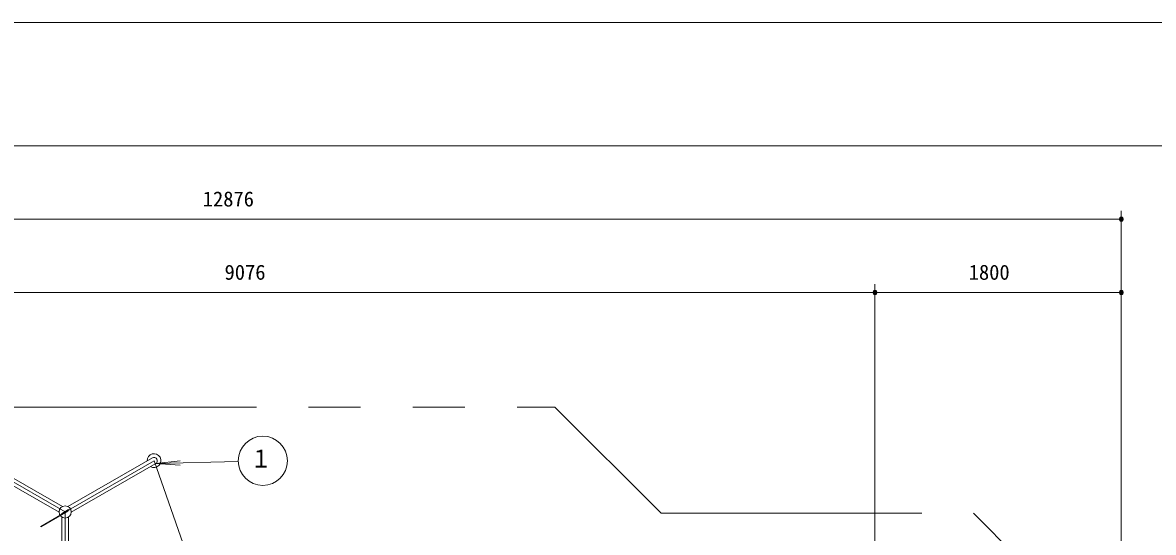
# Model space of a CAD drawing. Units: millimetres on the paper, scale 1:60. Extents: x -18 to 420, y -297 to 594.
# Drawn here: x 126.1 to 263.8, y 531.9 to 594 of the extents above; entities that cross this region are included whole.
import ezdxf
from ezdxf.enums import TextEntityAlignment as Align

# ---------------------------------------------------------------- set-up
doc = ezdxf.new("R2010")
doc.units = ezdxf.units.MM
doc.header["$PDMODE"] = 32
doc.header["$PDSIZE"] = 0.5
doc.linetypes.add('USER1', pattern=[50.8, 31.75, -6.35, 6.35, -6.35])
doc.linetypes.add('USER3', pattern=[63.5, 31.75, -6.35, 6.35, -6.35, 6.35, -6.35])
doc.layers.add('DEFPOINTS_3', color=7, linetype='Continuous', lineweight=9)
doc.layers.add('LY_1', color=7, linetype='Continuous', lineweight=9)
doc.styles.add('ＭＳ ゴシック', font='')
doc.styles.get('ＭＳ ゴシック').set_extended_font_data('MS Gothic')

# ---------------------------------------------------------------- blocks, each defined once
blk = doc.blocks.new('-000-_DOTSMALL')
at = {"color": 7, "linetype": 'Continuous', "lineweight": 9}
blk.add_circle((0, 0), 0.0625, dxfattribs=at)
blk.add_circle((0, 0), 0.0625, dxfattribs=at)

msp = doc.modelspace()

# ---------------------------------------------------------------- linework, layer by layer
at = {"layer": 'DEFPOINTS_3'}
msp.add_line((420, 594), (0, 594), dxfattribs=at)
at = {"layer": 'LY_1'}
for p, q in [((402.5, 579), (17.5, 579)), ((120.255, 540.269), (130.542, 534.33)), ((120.66, 540.971), (130.947, 535.032)), ((141.906, 540.971), (131.619, 535.032)), ((142.311, 540.269), (132.024, 534.33)), ((131.735, 534.588), (128.306, 532.608)), ((131.61, 534.471), (128.325, 532.575)), ((131.697, 534.653), (130.831, 534.153)), ((131.59, 534.504), (131.61, 534.471)), ((131.697, 534.653), (131.735, 534.588)), ((130.831, 534.153), (130.869, 534.088)), ((130.878, 521.87), (130.878, 533.748)), ((131.688, 521.87), (131.688, 533.748)), ((128.306, 532.608), (128.325, 532.575))]:
    msp.add_line(p, q, dxfattribs=at)
at = {"layer": 'LY_1', "lineweight": 18}
for p, q in [((259.921, 517.198), (259.921, 571.046)), ((45.326, 570.046), (259.921, 570.046)), ((229.921, 504.464), (229.921, 562.115)), ((78.66, 561.115), (229.921, 561.115)), ((229.921, 561.115), (259.921, 561.115)), ((142.311, 540.269), (145.292, 540.608)), ((152.357, 540.531), (142.311, 540.269)), ((142.311, 540.269), (145.305, 540.086))]:
    msp.add_line(p, q, dxfattribs=at)
at = {"layer": 'LY_1', "linetype": 'USER3', "lineweight": 18}
for p, q in [((122.821, 547.153), (190.919, 547.153)), ((190.919, 547.153), (203.865, 534.206)), ((203.865, 534.206), (241.912, 534.206)), ((241.912, 534.206), (259.921, 516.198))]:
    msp.add_line(p, q, dxfattribs=at)
at = {"layer": 'LY_1', "linetype": 'USER1', "lineweight": 18}
for p, q in [((131.283, 534.37), (120.458, 540.62)), ((130.64, 533.999), (142.108, 540.62)), ((142.108, 540.62), (155.845, 501.38)), ((131.283, 534.37), (131.283, 521.87))]:
    msp.add_line(p, q, dxfattribs=at)
at = {"layer": 'LY_1', "lineweight": 18}
msp.add_circle((155.356, 540.609), 3, dxfattribs=at)
at = {"layer": 'LY_1'}
msp.add_circle((131.283, 534.37), 0.743, dxfattribs=at)
for radius, start, end in [(0.847, 238.57746, 181.42254), (0.405, 300, 120)]:
    msp.add_arc((142.108, 540.62), radius, start, end, dxfattribs=at)
for p in [(259.921, 570.046), (229.921, 561.115), (259.921, 561.115)]:
    msp.add_point(p, dxfattribs=at)

# ---------------------------------------------------------------- block references
at = {"layer": 'LY_1', "xscale": 2.32, "yscale": 2.32}
for p in [(259.921, 570.046), (229.921, 561.115), (259.921, 561.115)]:
    msp.add_blockref('-000-_DOTSMALL', p, dxfattribs=at)
at = {"layer": 'LY_1', "xscale": 2.32, "yscale": 2.32, "rotation": 180}
msp.add_blockref('-000-_DOTSMALL', (229.921, 561.115), dxfattribs=at)

# ---------------------------------------------------------------- texts
at = {"layer": 'LY_1', "style": 'ＭＳ ゴシック'}
for s, p in [('12876', (148.044, 571.046)), ('9076', (150.699, 562.115)), ('1800', (241.342, 562.115))]:
    msp.add_text(s, height=1.833, dxfattribs=at).set_placement(p, align=Align.BOTTOM_LEFT)
at = {"layer": 'LY_1', "style": 'ＭＳ ゴシック', "width": 0.85}
msp.add_text('１', height=2.199, dxfattribs=at).set_placement((153.856, 539.109), align=Align.BOTTOM_LEFT)

doc.saveas('drawing.dxf')
